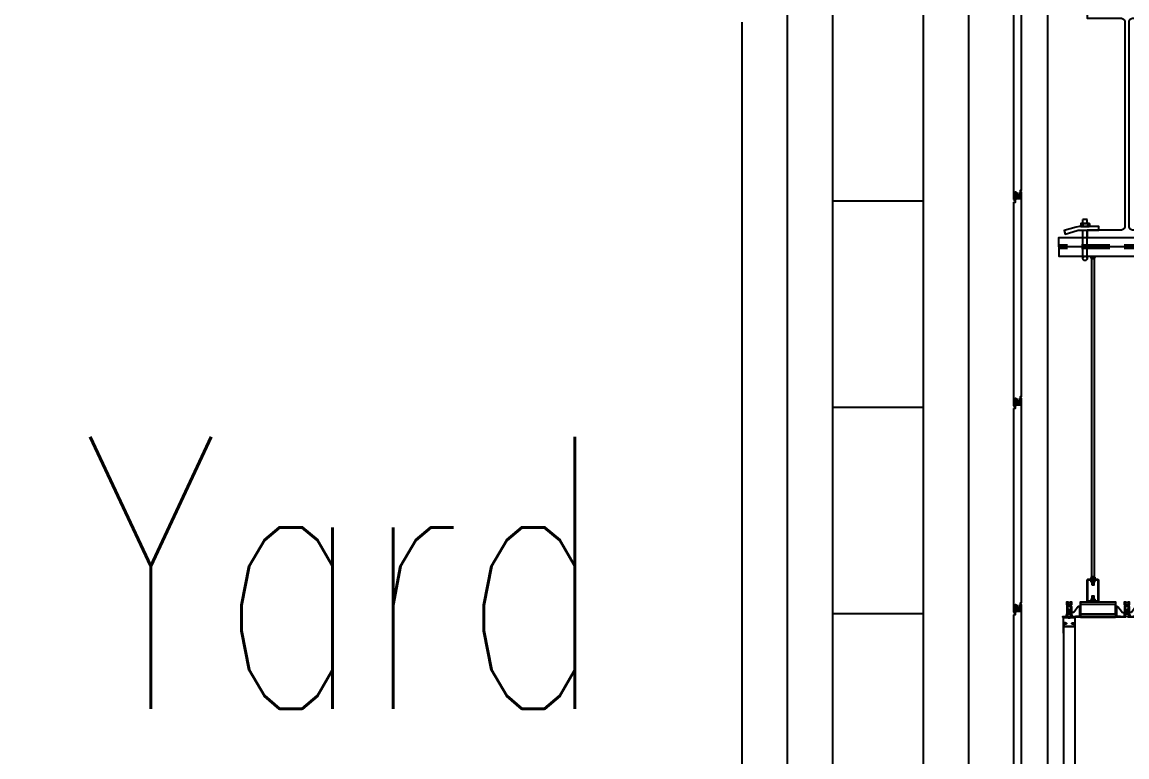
# Model space of a CAD drawing. Header units: millimetres. Extents: x -192235 to 515711, y 45168 to 947868.
# Drawn here: x 95123 to 100000, y 460434 to 463675 of the extents above; entities that cross this region are included whole.
import ezdxf
from ezdxf.enums import TextEntityAlignment as Align

# ---------------------------------------------------------------- set-up
doc = ezdxf.new("R2010")
doc.units = ezdxf.units.MM
doc.header["$LTSCALE"] = 1000
doc.header["$PDMODE"] = 1
for name, pattern in [('TPH12-SEC-@20-1$0$CENTERK5', [6.916, 6.667, -0.083, 0.083, -0.083]), ('YCD-Xfa-Sec-24$0$HIDDEN', [0.375, 0.25, -0.125]), ('YCD-Xfa-Sec-24$0$HIDDEN2', [0.1875, 0.125, -0.0625])]:
    doc.linetypes.add(name, pattern=pattern)
for name, color, linetype in [('TPH12-SEC-@20-1$0$H-SIN', 252, 'TPH12-SEC-@20-1$0$CENTERK5'), ('TPH12-SEC-@20-1$0$MEJI', 252, 'Continuous'), ('TPH12-SEC-@20-1$0$SIAGE1', 252, 'Continuous'), ('TPH12-SEC-@20-1$0$SIAGE2', 252, 'Continuous'), ('TPH12-SEC-@20-1$0$STEEL2', 252, 'Continuous'), ('TPH12-SEC-@20-1$0$STEEL3', 252, 'Continuous'), ('TPH12-SEC-@20-1$0$SUGATA3', 252, 'Continuous'), ('TPH12-SEC-@20-1$0$TEXT2', 252, 'Continuous'), ('YCD-Xfa-Sec-24$0$A-C-Ceil-Hand_3-8', 2, 'Continuous'), ('YCD-Xfa-Sec-24$0$A-C-Ceiling Grid', 15, 'Continuous'), ('YCD-Xfa-Sec-24$0$Ceil-Sup-150', 3, 'Continuous'), ('YCD-Xfa-Sec-24$0$Ceil-Sup-P1001', 3, 'Continuous'), ('YCD-Xfa-Sec-24$0$partition-S', 3, 'Continuous')]:
    doc.layers.add(name, color=color, linetype=linetype)
doc.styles.add('TPH12-SEC-@20-1$0$TEXT', font='romans.shx', dxfattribs={"width": 0.85, "bigfont": 'BIGFONT.shx'})

# ---------------------------------------------------------------- blocks, each defined once
blk = doc.blocks.new('TPH12-SEC-@20-1$0$$ISO-BL35900')
at = {"layer": 'TPH12-SEC-@20-1$0$SIAGE1'}
blk.add_lwpolyline([(-17, 917.4), (-17, 936.5, -0.414214), (-16.5, 937), (-11, 937), (-10.1, 948.2, -0.376614), (-8, 950, -0.414214), (-6, 948), (-6, 933.5, -0.414214), (-6.5, 933), (-10, 933), (-10, 917), (-6.5, 917, -0.414214), (-6, 916.5), (-6, 905), (-0.5, 905, -0.414214), (0, 904.5), (0, 7.5, -1), (-5, 7.5), (-5, 40), (-11, 40), (-11.7, 30.8, -0.391902), (-13.7, 29), (-13.8, 29, -0.414214), (-15.8, 31), (-15.8, 39.1)], format="xyb", dxfattribs=at)
at = {"layer": 'TPH12-SEC-@20-1$0$SIAGE2'}
for p, q in [((-16.5, 937), (-25.5, 937)), ((-13.8, 29), (-27, 29))]:
    blk.add_line(p, q, dxfattribs=at)
at = {"layer": 'TPH12-SEC-@20-1$0$SIAGE2', "color": 7}
blk.add_lwpolyline([(-25, 39.1), (-25, 31, -0.414214), (-27, 29), (-27.2, 29, -0.383541), (-29.2, 30.8), (-30, 38.7), (-30, 49), (-34.5, 49, -0.414214), (-35, 49.5), (-35, 948, -1), (-31, 948), (-31, 937), (-25.5, 937, -0.414214), (-25, 936.5), (-25, 917.4)], format="xyb", dxfattribs=at)
blk = doc.blocks.new('TPH12-SEC-@20-1')
at = {"layer": 'TPH12-SEC-@20-1$0$H-SIN'}
blk.add_line((98500, 465793.5), (98500, 452577.9), dxfattribs=at)
at = {"layer": 'TPH12-SEC-@20-1$0$MEJI'}
for p, q in [((99100, 462885), (98700, 462885)), ((99100, 461975), (98700, 461975)), ((99100, 461065), (98700, 461065))]:
    blk.add_line(p, q, dxfattribs=at)
at = {"layer": 'TPH12-SEC-@20-1$0$STEEL2'}
blk.add_lwpolyline([(100175, 463725), (99825, 463725), (99825, 463693), (99972.5, 463693, -0.414214), (99990.5, 463675), (99990.5, 462775, -0.414214), (99972.5, 462757), (99825, 462757), (99825, 462725), (100175, 462725), (100175, 462757), (100027.5, 462757, -0.414214), (100009.5, 462775), (100009.5, 463675, -0.414214), (100027.5, 463693), (100175, 463693)], format="xyb", close=True, dxfattribs=at)
at = {"layer": 'TPH12-SEC-@20-1$0$STEEL3'}
for p, q in [((98700, 464258), (98700, 456612.7)), ((99650, 463725), (99650, 455950)), ((98300, 463675), (98300, 457275))]:
    blk.add_line(p, q, dxfattribs=at)
at = {"layer": 'TPH12-SEC-@20-1$0$SUGATA3'}
for p, q in [((99100, 473300), (99100, 454351.3)), ((99300, 473300), (99300, 454350))]:
    blk.add_line(p, q, dxfattribs=at)
at = {"layer": 'TPH12-SEC-@20-1$0$SIAGE1', "xscale": -1}
for p in [(99500, 462885), (99500, 461975), (99500, 461065), (99500, 460155)]:
    blk.add_blockref('TPH12-SEC-@20-1$0$$ISO-BL35900', p, dxfattribs=at)
at = {"layer": 'TPH12-SEC-@20-1$0$TEXT2', "style": 'TPH12-SEC-@20-1$0$TEXT', "width": 0.65}
blk.add_text('Scrubber Yard', height=1200, dxfattribs=at).set_placement((93952.6, 461246.4), align=Align.MIDDLE_CENTER)
blk = doc.blocks.new('YCD-Xfa-Sec-24$0$Ceil-4T')
for p, q in [((0.45, 5.1), (0, 5.1)), ((0, 5.1), (0, 0)), ((0.45, 4.8), (0.45, 5.1)), ((4.3, 5.1), (4.25, 5.1)), ((5.75, 5.1), (5.7, 5.1)), ((9.55, 5.1), (10, 5.1)), ((9.55, 4.8), (9.55, 5.1)), ((10, 5.1), (10, 0)), ((2.2, 0.33), (0, 0.33)), ((0, 0.25), (2.2, 0.25)), ((2.2, 0), (0, 0)), ((0.45, 4.8), (0.45, 0.33)), ((0.45, 4.8), (1.05, 4.8)), ((0.6, 0.33), (2.2, 0.33)), ((1.05, 4.8), (3, 2.05)), ((3, 2.05), (3.95, 2.05)), ((3.95, 1.55), (3.75, 0.88)), ((3.75, 0.88), (3.95, 0.88)), ((3.75, 0.88), (3.75, 0.25)), ((3.95, 4.8), (3.95, 0.3)), ((3.95, 0.88), (3.95, 1.55)), ((3.95, 0.88), (3.95, 0.45)), ((6.05, 4.8), (6.05, 0.3)), ((7, 2.05), (6.05, 2.05)), ((6.05, 1.55), (6.25, 0.88)), ((6.05, 0.88), (6.05, 1.55)), ((6.25, 0.88), (6.05, 0.88)), ((6.05, 0.88), (6.05, 0.45)), ((6.25, 0.88), (6.25, 0.25)), ((8.95, 4.8), (7, 2.05)), ((7.8, 0.33), (10, 0.33)), ((10, 0.25), (7.8, 0.25)), ((10, 0), (7.8, 0)), ((9.55, 4.8), (8.95, 4.8)), ((9.55, 4.8), (9.55, 0.28))]:
    blk.add_line(p, q)
for points in [[(5.58, 0.1), (5.54, 0.1, -0.414214), (5.5, 0.14), (5.5, 0.58, -0.414214), (5.52, 0.6), (5.82, 0.6, 0.414214), (5.84, 0.62), (5.84, 1.2, 0.414214), (5.74, 1.3), (4.26, 1.3, 0.414214), (4.16, 1.2), (4.16, 0.62, 0.414214), (4.18, 0.6), (4.48, 0.6, -0.414214), (4.5, 0.58), (4.5, 0.14, -0.414214), (4.46, 0.1), (4.42, 0.1, 0.414214), (4.4, 0.08), (4.4, 0.04, -0.414214), (4.36, 0), (2.24, 0, -0.414214), (2.2, 0.04), (2.2, 0.25), (2.2, 0.28, -0.414214), (2.25, 0.33), (2.27, 0.33, -0.414214), (2.32, 0.28), (2.32, 0.27, 0.414214), (2.34, 0.25), (3.87, 0.25, 0.414214), (3.97, 0.35), (3.97, 1.48, -0.414214), (3.99, 1.5), (4.2, 1.5, 0.414214), (4.3, 1.6), (4.3, 5.4, 0.414214), (4.2, 5.5), (3.96, 5.5, -0.414214), (3.94, 5.52), (3.94, 6.76, -0.414214), (3.98, 6.8), (4.46, 6.8, -0.414214), (4.5, 6.76), (4.5, 6.42, -0.414214), (4.48, 6.4), (4.18, 6.4, 0.414214), (4.16, 6.38), (4.16, 5.8, 0.414214), (4.26, 5.7), (5.74, 5.7, 0.414214), (5.84, 5.8), (5.84, 6.38, 0.414214), (5.82, 6.4), (5.52, 6.4, -0.414214), (5.5, 6.42), (5.5, 6.76, -0.414214), (5.54, 6.8), (6.02, 6.8, -0.414214), (6.06, 6.76), (6.06, 5.52, -0.414214), (6.04, 5.5), (5.8, 5.5, 0.414214), (5.7, 5.4), (5.7, 1.6, 0.414214), (5.8, 1.5), (6.01, 1.5, -0.414214), (6.03, 1.48), (6.03, 0.35, 0.414214), (6.13, 0.25), (7.66, 0.25, 0.414214), (7.68, 0.27), (7.68, 0.28, -0.414214), (7.73, 0.33), (7.75, 0.33, -0.414214), (7.8, 0.28), (7.8, 0.25), (7.8, 0.04, -0.414214), (7.76, 0), (5.64, 0, -0.414214), (5.6, 0.04), (5.6, 0.08, 0.414214)], [(4.52, 5.5, 0.414214), (4.42, 5.4), (4.42, 5.2, 0.414214), (4.52, 5.1), (5.48, 5.1, 0.414214), (5.58, 5.2), (5.58, 5.4, 0.414214), (5.48, 5.5)], [(5.58, 3.24, -0.684718), (5.41, 3.17, 0.441058), (4.59, 3.17, -0.684718), (4.42, 3.24), (4.42, 4.38), (4.42, 4.8, -0.414214), (4.52, 4.9), (5.48, 4.9, -0.414214), (5.58, 4.8), (5.58, 4.38)], [(5, 1.5), (5.48, 1.5, 0.414214), (5.58, 1.6), (5.58, 2.36, 0.684718), (5.41, 2.43, -0.441058), (4.59, 2.43, 0.684718), (4.42, 2.36), (4.42, 1.6, 0.414214), (4.52, 1.5)]]:
    blk.add_lwpolyline(points, format="xyb", close=True)
blk.add_circle((5, 2.8), 0.375)
for centre, radius, start, end in [((4.25, 4.8), 0.3, 90, 180), ((5.75, 4.8), 0.3, 0, 90), ((3.75, 0.45), 0.2, 270, 0), ((6.25, 0.45), 0.2, 180, 270)]:
    blk.add_arc(centre, radius, start, end)
for p in [(4.54, 5.1), (4.56, 4.9), (4.58, 5.1), (2.2, 0), (2.2, 0), (2.2, 0), (2.2, 0), (2.2, 0), (2.2, 0), (2.2, 0), (2.2, 0), (2.2, 0), (2.2, 0), (2.2, 0), (2.2, 0), (2.2, 0), (2.2, 0), (2.2, 0), (2.2, 0), (2.2, 0), (3.95, 0.35), (3.97, 0.41), (4.16, 0.64), (5.84, 0.65), (5.85, 0.67), (6.03, 0.41), (6.05, 0.35), (7.8, 0)]:
    blk.add_point(p)
blk = doc.blocks.new('YCD-Xfa-Sec-24$0$Ceil-3T')
for p, q in [((-0.7, 5.1), (-0.75, 5.1)), ((0.75, 5.1), (0.7, 5.1)), ((4.55, 5.1), (5, 5.1)), ((4.55, 4.8), (4.55, 5.1)), ((5, 5.1), (5, 0)), ((-1.05, 1.55), (-1.25, 0.88)), ((-1.25, 0.88), (-1.05, 0.88)), ((-1.25, 0.88), (-1.25, 0.25)), ((-1.05, 4.8), (-1.05, 0.3)), ((-1.05, 0.88), (-1.05, 1.55)), ((-1.05, 0.88), (-1.05, 0.45)), ((1.05, 4.8), (1.05, 0.3)), ((2, 2.05), (1.05, 2.05)), ((1.05, 1.55), (1.25, 0.88)), ((1.05, 0.88), (1.05, 1.55)), ((1.25, 0.88), (1.05, 0.88)), ((1.05, 0.88), (1.05, 0.45)), ((1.25, 0.88), (1.25, 0.25)), ((3.95, 4.8), (2, 2.05)), ((2.8, 0.33), (5, 0.33)), ((5, 0.25), (2.8, 0.25)), ((5, 0), (2.8, 0)), ((4.55, 4.8), (3.95, 4.8)), ((4.55, 4.8), (4.55, 0.28))]:
    blk.add_line(p, q)
for points in [[(0.58, 0.1), (0.54, 0.1, -0.414214), (0.5, 0.14), (0.5, 0.58, -0.414214), (0.52, 0.6), (0.82, 0.6, 0.414214), (0.84, 0.62), (0.84, 1.2, 0.414214), (0.74, 1.3), (-0.74, 1.3, 0.414214), (-0.84, 1.2), (-0.84, 0.62, 0.414214), (-0.82, 0.6), (-0.52, 0.6, -0.414214), (-0.5, 0.58), (-0.5, 0.14, -0.414214), (-0.54, 0.1), (-0.58, 0.1, 0.414214), (-0.6, 0.08), (-0.6, 0.04, -0.414214), (-0.64, 0), (-2.76, 0, -0.414214), (-2.8, 0.04), (-2.8, 0.25), (-2.8, 0.28, -0.414214), (-2.75, 0.33), (-2.73, 0.33, -0.414214), (-2.68, 0.28), (-2.68, 0.27, 0.414214), (-2.66, 0.25), (-1.13, 0.25, 0.414214), (-1.03, 0.35), (-1.03, 1.48, -0.414214), (-1.01, 1.5), (-0.8, 1.5, 0.414214), (-0.7, 1.6), (-0.7, 5.4, 0.414214), (-0.8, 5.5), (-1.04, 5.5, -0.414214), (-1.06, 5.52), (-1.06, 6.76, -0.414214), (-1.02, 6.8), (-0.54, 6.8, -0.414214), (-0.5, 6.76), (-0.5, 6.42, -0.414214), (-0.52, 6.4), (-0.82, 6.4, 0.414214), (-0.84, 6.38), (-0.84, 5.8, 0.414214), (-0.74, 5.7), (0.74, 5.7, 0.414214), (0.84, 5.8), (0.84, 6.38, 0.414214), (0.82, 6.4), (0.52, 6.4, -0.414214), (0.5, 6.42), (0.5, 6.76, -0.414214), (0.54, 6.8), (1.02, 6.8, -0.414214), (1.06, 6.76), (1.06, 5.52, -0.414214), (1.04, 5.5), (0.8, 5.5, 0.414214), (0.7, 5.4), (0.7, 1.6, 0.414214), (0.8, 1.5), (1.01, 1.5, -0.414214), (1.03, 1.48), (1.03, 0.35, 0.414214), (1.13, 0.25), (2.66, 0.25, 0.414214), (2.68, 0.27), (2.68, 0.28, -0.414214), (2.73, 0.33), (2.75, 0.33, -0.414214), (2.8, 0.28), (2.8, 0.25), (2.8, 0.04, -0.414214), (2.76, 0), (0.64, 0, -0.414214), (0.6, 0.04), (0.6, 0.08, 0.414214)], [(-0.48, 5.5, 0.414214), (-0.58, 5.4), (-0.58, 5.2, 0.414214), (-0.48, 5.1), (0.48, 5.1, 0.414214), (0.58, 5.2), (0.58, 5.4, 0.414214), (0.48, 5.5)], [(0.58, 3.24, -0.684718), (0.41, 3.17, 0.441058), (-0.41, 3.17, -0.684718), (-0.58, 3.24), (-0.58, 4.38), (-0.58, 4.8, -0.414214), (-0.48, 4.9), (0.48, 4.9, -0.414214), (0.58, 4.8), (0.58, 4.38)], [(0, 1.5), (0.48, 1.5, 0.414214), (0.58, 1.6), (0.58, 2.36, 0.684718), (0.41, 2.43, -0.441058), (-0.41, 2.43, 0.684718), (-0.58, 2.36), (-0.58, 1.6, 0.414214), (-0.48, 1.5)]]:
    blk.add_lwpolyline(points, format="xyb", close=True)
blk.add_circle((0, 2.8), 0.375)
for centre, radius, start, end in [((-0.75, 4.8), 0.3, 90, 180), ((0.75, 4.8), 0.3, 0, 90), ((-1.25, 0.45), 0.2, 270, 0), ((1.25, 0.45), 0.2, 180, 270)]:
    blk.add_arc(centre, radius, start, end)
for p in [(-1.05, 6.8), (-0.46, 5.1), (-0.44, 4.9), (-0.42, 5.1), (1.05, 6.8), (-1.05, 0.35), (-1.03, 0.41), (-0.84, 0.64), (0.84, 0.65), (0.85, 0.67), (1.03, 0.41), (1.05, 0.35), (2.8, 0)]:
    blk.add_point(p)
blk = doc.blocks.new('YCD-Xfa-Sec-24$0$Cap-3')
for p, q in [((-8, 2.8), (-11, 2)), ((-11, 2), (-11, 0)), ((-11, 2), (11, 2)), ((-11, 0), (11, 0)), ((-8, 9.2), (-8, 2.8)), ((0, 10), (-6, 10)), ((-4, 9.2), (-4, 2.8)), ((6, 10), (0, 10)), ((4, 2.8), (4, 9.2)), ((8, 9.2), (8, 2.8)), ((8, 2.8), (11, 2)), ((11, 2), (11, 0))]:
    blk.add_line(p, q)
for centre, radius, start, end in [((-6, 7.1), 2.9, 46.3972, 133.6028), ((-6, 4.9), 2.9, 226.3972, 313.6028), ((0, -0.4), 10.4, 67.3801, 112.6199), ((0, 12.4), 10.4, 247.3801, 292.6199), ((6, 7.1), 2.9, 46.3972, 133.6028), ((6, 4.9), 2.9, 226.3972, 313.6028)]:
    blk.add_arc(centre, radius, start, end)
blk = doc.blocks.new('YCD-Xfa-Sec-24$0$Cap-4')
for p, q in [((1.76, 0), (-1.76, 0)), ((-1.9, -1.31), (-1.9, -0.18)), ((-1.9, -1.31), (-1.9, -0.18)), ((1.76, -1.49), (-1.76, -1.49)), ((1.76, -1.49), (-1.76, -1.49)), ((-1.39, -0.05), (-1.75, -0.05)), ((-1.39, -0.05), (-1.75, -0.05)), ((-1.39, -1.44), (-1.75, -1.44)), ((-1.39, -1.44), (-1.75, -1.44)), ((-1.02, -1.31), (-1.02, -0.18)), ((-1.02, -1.31), (-1.02, -0.18)), ((-0.95, -1.49), (-0.95, -3.09)), ((-0.95, -3.09), (-0.82, -3.22)), ((0.82, -3.22), (-0.82, -3.22)), ((0.53, -0.05), (-0.53, -0.05)), ((0.53, -0.05), (-0.53, -0.05)), ((0.53, -1.44), (-0.53, -1.44)), ((0.53, -1.44), (-0.53, -1.44)), ((0.82, -3.22), (0.95, -3.09)), ((0.95, -1.49), (0.95, -3.09)), ((1.02, -1.31), (1.02, -0.18)), ((1.02, -1.31), (1.02, -0.18)), ((1.39, -0.05), (1.75, -0.05)), ((1.39, -0.05), (1.75, -0.05)), ((1.39, -1.44), (1.75, -1.44)), ((1.39, -1.44), (1.75, -1.44)), ((1.9, -1.31), (1.9, -0.18)), ((1.9, -1.31), (1.9, -0.18))]:
    blk.add_line(p, q)
for centre, radius, start, end in [((-1.6, -0.27), 0.316, 120.5681, 163.207), ((-1.6, -0.27), 0.316, 120.5681, 163.207), ((-1.64, -0.33), 0.303, 111.8965, 149.5654), ((-1.64, -0.33), 0.303, 111.8965, 149.5654), ((-1.64, -1.16), 0.303, 210.4346, 248.1035), ((-1.64, -1.16), 0.303, 210.4346, 248.1035), ((-1.6, -1.22), 0.316, 196.793, 239.4319), ((-1.6, -1.22), 0.316, 196.793, 239.4319), ((-1.6, -1.26), 1.23, 61.7885, 80.1123), ((-1.6, -1.26), 1.23, 61.7885, 80.1123), ((-1.6, -0.23), 1.23, 279.8877, 298.2115), ((-1.6, -0.23), 1.23, 279.8877, 298.2115), ((-0.43, -1.46), 1.41, 94.1532, 114.8761), ((-0.43, -1.46), 1.41, 94.1532, 114.8761), ((-0.43, -0.03), 1.41, 245.1239, 265.8468), ((-0.43, -0.03), 1.41, 245.1239, 265.8468), ((0.43, -1.46), 1.41, 65.1239, 85.8468), ((0.43, -1.46), 1.41, 65.1239, 85.8468), ((0.43, -0.03), 1.41, 274.1532, 294.8761), ((0.43, -0.03), 1.41, 274.1532, 294.8761), ((1.6, -1.26), 1.23, 99.8877, 118.2115), ((1.6, -1.26), 1.23, 99.8877, 118.2115), ((1.6, -0.23), 1.23, 241.7885, 260.1123), ((1.6, -0.23), 1.23, 241.7885, 260.1123), ((1.64, -0.33), 0.303, 30.4346, 68.1035), ((1.64, -0.33), 0.303, 30.4346, 68.1035), ((1.64, -1.16), 0.303, 291.8965, 329.5654), ((1.64, -1.16), 0.303, 291.8965, 329.5654), ((1.6, -0.27), 0.316, 16.793, 59.4319), ((1.6, -0.27), 0.316, 16.793, 59.4319), ((1.6, -1.22), 0.316, 300.5681, 343.207), ((1.6, -1.22), 0.316, 300.5681, 343.207)]:
    blk.add_arc(centre, radius, start, end)
blk = doc.blocks.new('YCD-Xfa-Sec-24')
at = {"layer": 'YCD-Xfa-Sec-24$0$A-C-Ceil-Hand_3-8', "elevation": 0}
for points in [[(610145.2, 391228), (610154.8, 391228), (610154.8, 392632.5), (610145.2, 392632.5)], [(610154.8, 391193), (610145.2, 391193), (610145.2, 391205), (610154.8, 391205)], [(610154.8, 391131), (610145.2, 391131), (610145.2, 391143), (610154.8, 391143)]]:
    blk.add_lwpolyline(points, close=True, dxfattribs=at)
for points in [[(610125, 391213), (610125, 391123, 0.414214), (610130, 391118), (610170, 391118, 0.414214), (610175, 391123), (610175, 391213, 0.414214), (610170, 391218), (610130, 391218, 0.414214)], [(610128, 391213), (610128, 391123, 0.414214), (610130, 391121), (610170, 391121, 0.414214), (610172, 391123), (610172, 391213, 0.414214), (610170, 391215), (610130, 391215, 0.414214)]]:
    blk.add_lwpolyline(points, format="xyb", close=True, dxfattribs=at)
at = {"layer": 'YCD-Xfa-Sec-24$0$A-C-Ceiling Grid', "elevation": 0}
blk.add_lwpolyline([(610205, 391118), (610205, 391050), (610050, 391050), (610050, 391052.8), (610205, 391052.8), (610205, 391065.2), (610050, 391065.2), (610050, 391105.7), (610205, 391105.7), (610205, 391118), (610050, 391118), (610050, 391050)], dxfattribs=at)
at = {"layer": 'YCD-Xfa-Sec-24$0$Ceil-Sup-150'}
for p, q in [((610175, 392632.9), (610175, 392757)), ((610194, 392632.9), (610194, 392757))]:
    blk.add_line(p, q, dxfattribs=at)
blk.add_lwpolyline([(610210.6, 392773, -0.072199), (610223.7, 392771.1), (610276.6, 392755.4), (610272, 392740.1), (610219.2, 392755.8, 0.072199), (610210.6, 392757), (610124.5, 392757), (610124.5, 392773)], format="xyb", close=True, dxfattribs=at)
at = {"layer": 'YCD-Xfa-Sec-24$0$Ceil-Sup-150', "linetype": 'YCD-Xfa-Sec-24$0$HIDDEN', "ltscale": 0.01}
blk.add_arc((610184.5, 392632.9), 9.53, 0, 180, dxfattribs=at)
at = {"layer": 'YCD-Xfa-Sec-24$0$Ceil-Sup-150'}
blk.add_arc((610184.5, 392632.9), 9.53, 180, 0, dxfattribs=at)
at = {"layer": 'YCD-Xfa-Sec-24$0$Ceil-Sup-P1001', "linetype": 'YCD-Xfa-Sec-24$0$HIDDEN2'}
for p, q in [((609700, 392690.9), (610300, 392690.9, 0)), ((609700, 392676.6), (610300, 392676.6, 0))]:
    blk.add_line(p, q, dxfattribs=at)
at = {"layer": 'YCD-Xfa-Sec-24$0$Ceil-Sup-P1001'}
for points in [[(609700, 392683.7), (610300, 392683.7), (610300, 392725), (609700, 392725)], [(609700, 392683.7), (610300, 392683.7), (610300, 392642.5), (609700, 392642.5)]]:
    blk.add_lwpolyline(points, close=True, dxfattribs=at)
at = {"layer": 'YCD-Xfa-Sec-24$0$partition-S'}
for p, q in [((610228.5, 390980), (610228.5, 391050)), ((610228.5, 391050), (610254.7, 391050)), ((610231.5, 391048.5), (610230, 391047)), ((610230, 391047), (610230, 390990)), ((610249, 391048.5), (610231.5, 391048.5)), ((610250, 391047.5), (610249, 391048.5)), ((610254.7, 391047.5), (610250, 391047.5)), ((610254.7, 391050), (610255, 391049.7)), ((610255, 391047.8), (610254.7, 391047.5)), ((610255, 391049.7), (610255.3, 391050)), ((610255.3, 391047.5), (610255, 391047.8)), ((610255.3, 391050), (610281.5, 391050)), ((610260, 391047.5), (610255.3, 391047.5)), ((610261, 391048.5), (610260, 391047.5)), ((610278.5, 391048.5), (610261, 391048.5)), ((610280, 391047), (610278.5, 391048.5)), ((610280, 390990), (610280, 391047)), ((610281.5, 391050), (610281.5, 390980)), ((610230, 390990), (610229.5, 390981.2)), ((610230.6, 391023.2), (610230.6, 385974.8)), ((610231.1, 391019.1), (610231.1, 391010.1)), ((610239, 391025), (610231.8, 391025)), ((610239, 391024.4), (610231.8, 391024.4)), ((610231.9, 391010.1), (610231.9, 391019.1)), ((610242.2, 391020.6), (610232.6, 391020.6)), ((610232.6, 391019.8), (610242.2, 391019.8)), ((610277.4, 391009.4), (610232.6, 391009.4)), ((610232.6, 391008.6), (610277.4, 391008.6)), ((610242.2, 391024.4), (610236.1, 391024.4)), ((610236.1, 391024.4), (610236.1, 391023.6)), ((610236.1, 391023.6), (610242.2, 391023.6)), ((610239, 391025), (610239, 391024.4)), ((610243.2, 391022.6), (610243.2, 391021.6)), ((610244, 391021.6), (610244, 391022.6)), ((610266, 391022.6), (610266, 391021.6)), ((610266.8, 391021.6), (610266.8, 391022.6)), ((610273.9, 391024.4), (610267.8, 391024.4)), ((610267.8, 391023.6), (610273.9, 391023.6)), ((610277.4, 391020.6), (610267.8, 391020.6)), ((610267.8, 391019.8), (610277.4, 391019.8)), ((610271, 391025), (610278.2, 391025)), ((610271, 391025), (610271, 391024.4)), ((610271, 391024.4), (610278.2, 391024.4)), ((610273.9, 391023.6), (610273.9, 391024.4)), ((610278.1, 391019.1), (610278.1, 391010.1)), ((610278.9, 391010.1), (610278.9, 391019.1)), ((610279.4, 391023.2), (610279.4, 385974.8)), ((610280, 391023.3), (610280, 385974.8)), ((610280.5, 390981.2), (610280, 390990)), ((610230, 390980), (610228.5, 390980)), ((610229.5, 390981.2), (610230, 390981.2)), ((610230, 390981.2), (610230, 390980)), ((610280, 390980), (610280, 390981.2)), ((610280, 390981.2), (610280.5, 390981.2)), ((610281.5, 390980), (610280, 390980))]:
    blk.add_line(p, q, dxfattribs=at)
for centre, radius, start, end in [((610231.8, 391023.2), 1.8, 90, 180), ((610231.8, 391023.2), 1.2, 90, 180), ((610232.6, 391019.1), 1.5, 90, 180), ((610232.6, 391010.1), 1.5, 180, 270), ((610232.6, 391019.1), 0.698, 90, 180), ((610232.6, 391010.1), 0.698, 180, 270), ((610242.2, 391022.6), 1.79, 0, 90), ((610242.2, 391022.6), 0.997, 0, 90), ((610242.2, 391021.6), 1.79, 270, 0), ((610242.2, 391021.6), 0.997, 270, 0), ((610267.8, 391022.6), 1.79, 90, 180), ((610267.8, 391021.6), 1.79, 180, 270), ((610267.8, 391022.6), 0.997, 90, 180), ((610267.8, 391021.6), 0.997, 180, 270), ((610277.4, 391019.1), 1.5, 0, 90), ((610277.4, 391019.1), 0.698, 360, 90), ((610277.4, 391010.1), 0.698, 270, 0), ((610277.4, 391010.1), 1.5, 270, 0), ((610278.2, 391023.2), 1.78, 359.3327, 90.2764), ((610278.2, 391023.2), 1.2, 0, 90)]:
    blk.add_arc(centre, radius, start, end, dxfattribs=at)
at = {"layer": 'YCD-Xfa-Sec-24$0$A-C-Ceil-Hand_3-8', "rotation": 180}
for p in [(610150, 392642.5), (610150, 391215, 0)]:
    blk.add_blockref('YCD-Xfa-Sec-24$0$Cap-3', p, dxfattribs=at)
at = {"layer": 'YCD-Xfa-Sec-24$0$A-C-Ceil-Hand_3-8'}
for p in [(610150, 391218, 0), (610150, 391121, 0)]:
    blk.add_blockref('YCD-Xfa-Sec-24$0$Cap-3', p, dxfattribs=at)
at = {"layer": 'YCD-Xfa-Sec-24$0$A-C-Ceiling Grid', "xscale": -10, "yscale": 10, "zscale": 10}
for name, p in [('YCD-Xfa-Sec-24$0$Ceil-4T', (610050, 391050, 0)), ('YCD-Xfa-Sec-24$0$Ceil-3T', (610255, 391050, 0))]:
    blk.add_blockref(name, p, dxfattribs=at)
at = {"layer": 'YCD-Xfa-Sec-24$0$Ceil-Sup-150', "xscale": -10, "yscale": 10, "zscale": 10, "rotation": 180}
blk.add_blockref('YCD-Xfa-Sec-24$0$Cap-4', (610184.5, 392773), dxfattribs=at)

msp = doc.modelspace()

# ---------------------------------------------------------------- block references
msp.add_blockref('TPH12-SEC-@20-1', (0, 0))

# ---------------------------------------------------------------- next in the draw order: block references
at = {"xscale": -1}
msp.add_blockref('YCD-Xfa-Sec-24', (710000, 70000), dxfattribs=at)

doc.saveas('drawing.dxf')
